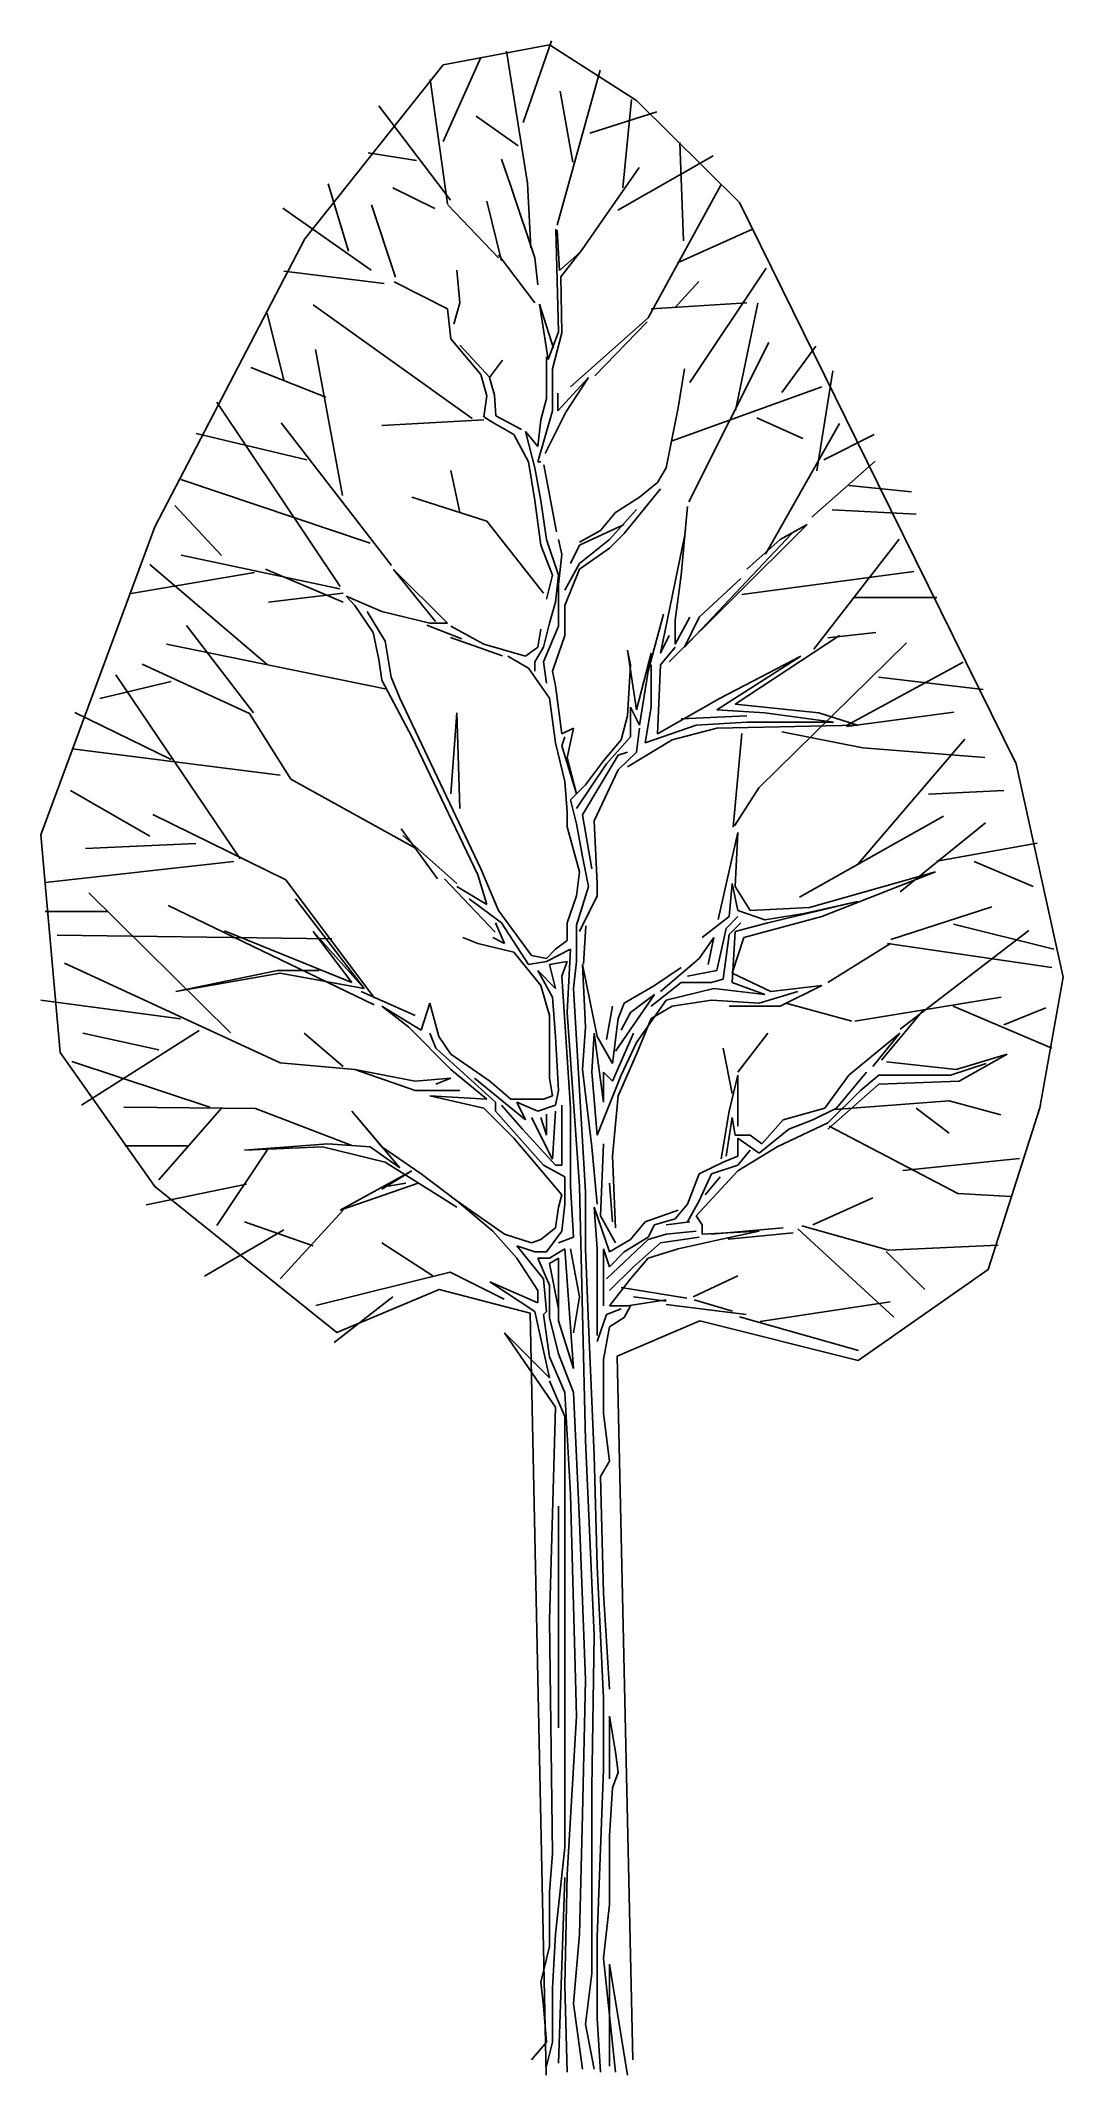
# Model space of a CAD drawing. Extents: x -2.42 to 2.13, y -0.05 to 9.
import ezdxf

# ---------------------------------------------------------------- set-up
doc = ezdxf.new("R2010")
doc.units = 0
doc.header["$LTSCALE"] = 1.2
doc.header["$MEASUREMENT"] = 0
doc.layers.get('0').update_dxf_attribs({"linetype": 'CONTINUOUS'})

msp = doc.modelspace()

# ---------------------------------------------------------------- linework, layer by layer
for p, q in [((-0.2706, 8.6335), (-0.1442, 8.9975)), ((-0.627, 8.55), (-0.4598, 8.9233)), ((-0.2519, 8.3644), (-0.3446, 8.9509)), ((-0.1197, 8.1771), (0.0714, 8.8667)), ((-0.6068, 8.2724), (-0.6839, 8.8251)), ((-0.5935, 8.2881), (-0.9134, 8.7075)), ((-0.0503, 8.458), (-0.106, 8.7728)), ((0.1725, 8.3438), (0.2115, 8.7366)), ((-0.2927, 8.5305), (-0.4793, 8.6614)), ((0.0249, 8.5862), (0.323, 8.6809)), ((0.4423, 8.107), (0.4252, 8.5449)), ((-0.7451, 8.4646), (-0.9609, 8.4989)), ((-0.326, 8.3513), (-0.3668, 8.4714)), ((-0.0187, 8.0538), (0.2452, 8.4344)), ((0.1507, 8.244), (0.5735, 8.4855)), ((-1.0476, 8.0624), (-1.1386, 8.3618)), ((-0.6632, 8.2519), (-0.8498, 8.3438)), ((-0.2196, 8.032), (-0.326, 8.3513)), ((-0.2519, 8.3644), (-0.237, 8.0764)), ((0.2853, 7.7647), (0.6093, 8.3575)), ((-0.9465, 7.9777), (-1.3391, 8.2525)), ((-0.838, 7.9461), (-0.9458, 8.2672)), ((-0.3804, 8.032), (-0.6068, 8.2698)), ((-0.3668, 8.0184), (-0.4325, 8.2834)), ((-0.1255, 8.16), (-0.1144, 7.7031)), ((-0.1088, 7.9761), (-0.12, 8.1544)), ((0.4149, 8.0095), (0.7492, 8.16)), ((-0.0197, 8.0541), (-0.1088, 7.9761)), ((-0.1032, 7.9482), (-0.0197, 8.0541)), ((-0.8888, 7.9176), (-1.3345, 7.9733)), ((-0.5525, 7.8326), (-0.566, 7.9776)), ((-0.2196, 7.8326), (-0.3804, 8.0456)), ((-0.206, 7.9119), (-0.2196, 8.032)), ((0.4697, 7.4772), (0.8099, 7.9867)), ((-0.6068, 7.8055), (-0.8445, 7.9255)), ((-0.0996, 7.699), (-0.1032, 7.9482)), ((0.4029, 7.8103), (0.5106, 7.9271)), ((-1.3345, 7.4886), (-1.4098, 7.7867)), ((-0.497, 7.318), (-1.205, 7.8227)), ((-0.5932, 7.6718), (-0.6068, 7.8055)), ((-0.5796, 7.7375), (-0.5525, 7.8326)), ((-0.159, 7.5805), (-0.198, 7.8257)), ((-0.198, 7.8257), (-0.1367, 7.6307)), ((0.2989, 7.8055), (0.7245, 7.8326)), ((0.6732, 7.3537), (0.7733, 7.8299)), ((-0.1144, 7.7031), (-0.159, 7.5805)), ((-0.0996, 7.699), (-0.1404, 7.5382)), ((-0.0611, 7.4589), (0.2853, 7.7647)), ((0.0472, 7.5081), (0.2812, 7.7477)), ((-1.0744, 6.9756), (-1.1947, 7.6249)), ((-0.4596, 7.5133), (-0.5932, 7.6718)), ((-0.4189, 7.4997), (-0.5525, 7.6446)), ((0.4659, 6.9477), (0.8223, 7.6561)), ((0.8801, 7.4329), (1.0306, 7.639)), ((-1.1479, 7.4134), (-1.4822, 7.5443)), ((-0.4325, 7.4181), (-0.4596, 7.5133)), ((-0.4208, 7.4997), (-0.3623, 7.5777)), ((-0.1675, 7.4068), (-0.1675, 7.5925)), ((-0.1404, 7.5382), (-0.1404, 7.3524)), ((0.4189, 7.366), (0.446, 7.5382)), ((1.0345, 7.085), (1.1055, 7.53)), ((-0.446, 7.3253), (-0.4325, 7.4181)), ((-0.3985, 7.4217), (-0.4208, 7.4997)), ((-0.393, 7.3298), (-0.3985, 7.4217)), ((0.0193, 7.4997), (-0.1172, 7.3521)), ((-0.1172, 7.3521), (-0.1172, 7.4301)), ((-0.081, 7.3465), (0.0193, 7.4997)), ((0.3917, 7.2188), (1.0574, 7.4589)), ((-1.0851, 6.5715), (-1.6331, 7.3907)), ((-0.2787, 7.2685), (-0.393, 7.3298)), ((-0.1404, 7.3524), (-0.206, 7.1259)), ((-0.1925, 7.3117), (-0.1675, 7.4068)), ((-0.1729, 7.1626), (-0.081, 7.3465)), ((0.3645, 7.0987), (0.4189, 7.366)), ((-1.2333, 7.134), (-1.7252, 7.251)), ((-0.8557, 6.6638), (-1.3475, 7.2984)), ((-0.446, 7.3117), (-0.8989, 7.2867)), ((-0.4053, 7.3003), (-0.446, 7.3253)), ((-0.3125, 7.246), (-0.4053, 7.3003)), ((-0.2468, 7.1259), (-0.3125, 7.246)), ((-0.2604, 7.2596), (-0.206, 7.1939)), ((-0.2196, 7.0987), (-0.2604, 7.2596)), ((-0.206, 7.1939), (-0.1925, 7.3117)), ((0.7687, 7.3214), (0.9721, 7.2295)), ((0.8068, 6.7152), (1.1363, 7.2959)), ((1.0668, 7.1348), (1.2896, 7.2462)), ((-0.5525, 6.8994), (-0.5932, 7.0874)), ((-0.2196, 6.9538), (-0.2468, 7.1259)), ((-0.1925, 6.9538), (-0.2196, 7.0987)), ((-0.206, 7.1259), (-0.1925, 7.1259)), ((-0.1227, 6.8144), (-0.1785, 7.1125)), ((0.326, 7.0331), (0.3645, 7.0987)), ((1.0122, 6.8788), (1.2951, 7.1278)), ((-0.9519, 6.7642), (-1.7932, 7.0473)), ((-0.4325, 6.8609), (-0.7653, 6.9674)), ((0.1404, 6.8994), (0.2468, 6.9674)), ((0.3396, 7.0059), (0.1789, 6.8066)), ((0.2468, 6.9674), (0.326, 7.0331)), ((1.1774, 7.0195), (1.4558, 6.9923)), ((-1.6131, 6.7085), (-1.8193, 6.9314)), ((-0.1925, 6.7545), (-0.2196, 6.9538)), ((-0.1675, 6.7794), (-0.1925, 6.9538)), ((0.0725, 6.8201), (0.1404, 6.8994)), ((0.1132, 6.7794), (0.2332, 6.913)), ((0.4596, 6.9266), (0.4325, 6.6208)), ((1.103, 6.9119), (1.4763, 6.8924)), ((-0.1811, 6.5415), (-0.4325, 6.8609)), ((-0.0204, 6.7545), (0.1789, 6.8473)), ((-0.0204, 6.768), (0.0725, 6.8201)), ((0.1789, 6.8066), (0.1132, 6.7409)), ((0.446, 6.793), (0.3396, 6.2743)), ((0.9238, 6.8066), (0.446, 6.3014)), ((0.9917, 6.8473), (0.6589, 6.5144)), ((0.8717, 6.7794), (0.9917, 6.8473)), ((-1.0863, 6.5607), (-1.7916, 6.7108)), ((-0.1404, 6.6208), (-0.1925, 6.7545)), ((-0.1132, 6.6208), (-0.1675, 6.7794)), ((-0.0996, 6.7137), (-0.1132, 6.7794)), ((-0.1132, 6.58), (-0.0996, 6.7137)), ((-0.0611, 6.6729), (-0.0204, 6.7545)), ((-0.0204, 6.6729), (0.1132, 6.7794)), ((0.1132, 6.7409), (-0.0204, 6.648)), ((0.7245, 6.648), (0.8717, 6.7794)), ((1.0216, 6.2925), (1.4016, 6.7813)), ((-1.4655, 6.6333), (-2.0226, 6.5386)), ((-1.4098, 6.2238), (-1.9307, 6.6695)), ((-1.0709, 6.5008), (-1.4174, 6.648)), ((-0.6068, 6.4079), (-0.847, 6.6472)), ((-0.847, 6.6472), (-0.6604, 6.416)), ((-0.1675, 6.5144), (-0.1404, 6.6208)), ((-0.1268, 6.5008), (-0.1132, 6.6208)), ((-0.086, 6.5551), (-0.0204, 6.6729)), ((-0.0204, 6.648), (-0.086, 6.4872)), ((0.4325, 6.6208), (0.4053, 6.4215)), ((0.5117, 6.4351), (0.6974, 6.6072)), ((0.7014, 6.5358), (1.4664, 6.6376)), ((-1.0709, 6.5415), (-1.4038, 6.5008)), ((-1.0574, 6.5279), (-0.8989, 6.46)), ((-1.0189, 6.4872), (-1.0574, 6.5279)), ((-0.1132, 6.3943), (-0.1132, 6.58)), ((0.6589, 6.5144), (0.3781, 6.2358)), ((1.1977, 6.5219), (1.5682, 6.5219)), ((-0.9374, 6.3671), (-1.0189, 6.4872)), ((-0.9645, 6.46), (-0.8853, 6.3286)), ((-0.8989, 6.46), (-0.686, 6.4079)), ((-0.154, 6.4079), (-0.1268, 6.5008)), ((-0.086, 6.4872), (-0.086, 6.3535)), ((0.2853, 6.195), (0.3532, 6.4487)), ((0.4053, 6.315), (0.4709, 6.4351)), ((0.446, 6.3014), (0.5117, 6.4351)), ((-1.4701, 6.0091), (-1.7683, 6.3983)), ((-0.9125, 6.2471), (-0.9374, 6.3671)), ((-0.5434, 6.338), (-0.6994, 6.3993)), ((-0.686, 6.4079), (-0.6068, 6.4079)), ((-0.3623, 6.2628), (-0.5935, 6.3436)), ((-0.5932, 6.3943), (-0.446, 6.315)), ((-0.206, 6.3014), (-0.1925, 6.3807)), ((-0.1811, 6.3014), (-0.154, 6.4079)), ((-0.1811, 6.2358), (-0.1132, 6.3943)), ((-0.086, 6.3535), (-0.1404, 6.195)), ((0.3396, 6.2743), (0.3781, 6.3535)), ((0.4053, 6.4215), (0.4053, 6.315)), ((1.1366, 6.3535), (0.6725, 6.0478)), ((1.0845, 6.3422), (1.2974, 6.3671)), ((-0.8853, 6.1157), (-1.8566, 6.315)), ((-0.8989, 6.1542), (-0.9125, 6.2471)), ((-0.8853, 6.3286), (-0.8581, 6.1678)), ((-0.446, 6.315), (-0.2604, 6.2607)), ((-0.2468, 6.2086), (-0.3396, 6.2607)), ((-0.2604, 6.2607), (-0.206, 6.3014)), ((-0.2196, 6.2358), (-0.1811, 6.3014)), ((0.1925, 6.2879), (0.2332, 6.0228)), ((0.206, 6.2222), (0.1925, 6.2879)), ((0.2332, 6.0228), (0.2989, 6.2743)), ((0.4053, 6.3014), (0.3396, 6.2222)), ((0.9645, 6.2607), (0.5909, 6.0228)), ((0.6045, 6.0749), (0.9645, 6.2607)), ((0.7777, 5.6755), (1.4331, 6.3204)), ((-1.5296, 5.3603), (-2.0825, 6.1783)), ((-1.4882, 6.0068), (-1.9653, 6.2263)), ((-0.7653, 5.9028), (-0.8989, 6.1542)), ((-0.8581, 6.1678), (-0.8196, 6.0749)), ((-0.154, 6.0749), (-0.2468, 6.2086)), ((-0.2196, 6.195), (-0.2196, 6.2358)), ((-0.1675, 6.1406), (-0.1811, 6.2358)), ((-0.1404, 6.195), (-0.1268, 6.1293)), ((0.1925, 5.9957), (0.206, 6.2222)), ((0.2468, 5.9549), (0.2853, 6.195)), ((0.2989, 6.0342), (0.2989, 6.2222)), ((0.3396, 6.2222), (0.326, 5.9164)), ((1.1668, 5.9532), (1.6862, 6.2342)), ((1.3091, 6.1681), (1.7744, 6.1124)), ((-1.836, 6.1486), (-2.1536, 6.0734)), ((-0.8196, 6.0749), (-0.4596, 5.3161)), ((-0.1268, 5.8756), (-0.154, 6.0749)), ((-0.1268, 6.1293), (-0.0996, 5.9164)), ((0.326, 5.9164), (0.6045, 6.0749)), ((-1.8361, 5.8013), (-2.265, 6.0111)), ((-1.3043, 5.7144), (-1.4882, 6.0068)), ((-0.566, 6.0092), (-0.5932, 5.6491)), ((-0.5525, 5.5834), (-0.566, 6.0092)), ((0.1653, 5.8892), (0.1925, 5.9957)), ((0.206, 6.0342), (0.2468, 5.9549)), ((0.206, 5.9028), (0.206, 6.0342)), ((0.2717, 5.8756), (0.2989, 6.0342)), ((0.4325, 5.9821), (0.7245, 5.9957)), ((0.5909, 6.0228), (0.8038, 6.0092)), ((0.6725, 6.0478), (1.0438, 6.0092)), ((0.8038, 6.0092), (1.1094, 5.9685)), ((1.0438, 6.0092), (1.2158, 5.9549)), ((1.1668, 5.9483), (1.6446, 6.0123)), ((-0.4732, 5.289), (-0.7653, 5.9028)), ((-0.0996, 5.9164), (-0.0475, 5.9413)), ((-0.0996, 5.862), (-0.086, 5.9028)), ((-0.0475, 5.9413), (-0.0747, 5.8099)), ((0.086, 5.7963), (0.1653, 5.8892)), ((0.0996, 5.7827), (0.206, 5.9028)), ((0.3917, 5.8892), (0.1925, 5.7691)), ((0.2468, 5.9413), (0.2332, 5.8348)), ((0.4981, 5.9549), (0.2717, 5.8756)), ((0.5909, 5.9413), (0.3917, 5.8892)), ((0.7245, 5.9685), (0.4981, 5.9549)), ((1.2158, 5.9549), (0.5909, 5.9413)), ((0.6626, 5.5008), (0.701, 5.9181)), ((1.1094, 5.9685), (0.7245, 5.9685)), ((0.8796, 5.9249), (1.2401, 5.8541)), ((1.2195, 5.3378), (1.6938, 5.8928)), ((-1.3513, 5.7326), (-2.2763, 5.8495)), ((-0.086, 5.7035), (-0.1268, 5.8756)), ((-0.034, 5.6491), (-0.0996, 5.862)), ((-0.0747, 5.8099), (-0.034, 5.6491)), ((-0.0068, 5.5562), (0.1517, 5.8212)), ((0.0068, 5.6899), (0.086, 5.7963)), ((0.1517, 5.8212), (0.1925, 5.8348)), ((0.2332, 5.8348), (0.1517, 5.7556)), ((0.2332, 5.8348), (0.2332, 5.8348)), ((1.2401, 5.8541), (1.7816, 5.8105)), ((-0.7502, 5.4078), (-1.3043, 5.7144)), ((-0.0747, 5.5698), (-0.086, 5.7035)), ((-0.034, 5.5834), (0.0996, 5.7827)), ((0.1517, 5.7556), (0.0453, 5.5291)), ((-1.9307, 5.4605), (-2.2845, 5.6638)), ((-0.0611, 5.6219), (0.0068, 5.6899)), ((-0.034, 5.5155), (-0.0611, 5.6219)), ((0.6687, 5.5069), (0.7777, 5.6755)), ((1.532, 5.6471), (1.8663, 5.6638)), ((-1.3259, 5.2669), (-1.9175, 5.5567)), ((-0.0747, 5.5019), (-0.0747, 5.5698)), ((0.034, 5.3161), (-0.0068, 5.5562)), ((0.0453, 5.5291), (0.0589, 5.2504)), ((0.9586, 5.1901), (1.5988, 5.5504)), ((1.405, 5.2131), (1.7857, 5.5198)), ((-1.7272, 5.4283), (-2.2171, 5.4066)), ((-0.652, 5.271), (-0.8136, 5.4939)), ((-0.806, 5.4634), (-0.566, 5.2504)), ((-0.0204, 5.3025), (-0.0747, 5.5019)), ((-0.0068, 5.3705), (-0.034, 5.5155)), ((0.596, 5.09), (0.6838, 5.477)), ((0.6838, 5.477), (0.6725, 5.2369)), ((1.5694, 5.3502), (2.0147, 5.43)), ((-1.5574, 5.349), (-2.3959, 5.2543)), ((0.0204, 5.2369), (-0.0068, 5.3705)), ((1.7354, 5.349), (1.9972, 5.2376)), ((-0.9316, 4.7412), (-1.3259, 5.2669)), ((-0.3957, 5.0342), (-0.6214, 5.271)), ((-0.4325, 5.1576), (-0.4732, 5.289)), ((-0.4596, 5.3161), (-0.3804, 5.1304)), ((-0.034, 5.1961), (-0.0204, 5.3025)), ((0.0589, 5.2504), (0.0589, 5.1961)), ((0.6453, 5.1032), (0.6589, 5.2504)), ((0.6589, 5.2504), (0.6838, 5.1304)), ((1.003, 5.144), (1.5623, 5.3025)), ((1.5623, 5.3025), (1.0574, 5.1032)), ((-1.5725, 4.5871), (-2.2019, 5.2087)), ((-0.9781, 4.7838), (-1.2838, 5.1825)), ((-0.566, 5.2369), (-0.4325, 5.1576)), ((-0.3668, 5.076), (-0.5117, 5.1825)), ((-0.0747, 5.076), (-0.034, 5.1961)), ((-0.034, 5.0647), (0.0204, 5.2369)), ((0.0589, 5.1961), (-0.0204, 5.0375)), ((0.6725, 5.2369), (0.7381, 5.1304)), ((1.2158, 5.1712), (0.8174, 5.076)), ((0.9781, 5.1168), (1.2158, 5.1712)), ((-2.1173, 5.1262), (-2.3959, 5.1262)), ((-0.9334, 4.7111), (-1.8498, 5.1524)), ((-0.3532, 4.9832), (-0.394, 5.076)), ((-0.3804, 5.1304), (-0.2332, 4.9311)), ((-0.2468, 4.8903), (-0.3668, 5.076)), ((-0.0747, 4.9968), (-0.0747, 5.076)), ((0.5253, 5.0103), (0.6453, 5.1032)), ((0.6317, 5.0511), (0.6838, 5.1032)), ((0.6453, 5.0239), (0.6974, 5.076)), ((0.8174, 5.076), (0.6725, 5.0375)), ((0.6838, 5.1304), (0.8038, 5.0896)), ((1.0574, 5.1032), (0.7109, 5.0103)), ((0.7381, 5.1304), (1.003, 5.144)), ((0.8038, 5.0896), (0.9781, 5.1168)), ((1.3647, 5.0021), (1.8138, 5.147)), ((1.6434, 5.0705), (2.0891, 4.959)), ((-1.1215, 5.0046), (-2.3435, 5.0209)), ((-1.5992, 5.0398), (-1.0325, 4.811)), ((-1.2045, 5.0375), (-0.9781, 4.7838)), ((-1.0325, 4.811), (-1.2045, 5.0375)), ((-0.4732, 4.9832), (-0.5389, 5.0103)), ((-0.3125, 4.9447), (-0.4732, 4.9832)), ((-0.4053, 5.0103), (-0.3532, 4.9832)), ((-0.1268, 4.9583), (-0.0747, 4.9968)), ((-0.034, 4.9039), (-0.034, 5.0647)), ((-0.003, 4.8922), (0.0082, 5.0621)), ((0.5117, 4.9175), (0.5774, 5.0103)), ((0.5774, 5.0103), (0.5525, 4.8903)), ((0.5909, 4.8631), (0.6317, 5.0511)), ((0.6181, 4.8246), (0.6453, 5.0239)), ((0.6725, 5.0375), (0.6589, 4.811)), ((0.7109, 5.0103), (0.6589, 4.8518)), ((1.0845, 4.811), (1.363, 4.9832)), ((1.3494, 4.9832), (2.0808, 4.8767)), ((1.4059, 4.6027), (1.9776, 5.0416)), ((-1.3521, 4.4539), (-2.31, 4.8966)), ((-0.1925, 4.7974), (-0.3125, 4.9447)), ((-0.1675, 4.9039), (-0.2468, 4.8903)), ((-0.2332, 4.9311), (-0.1675, 4.9175)), ((-0.0611, 4.9583), (-0.1675, 4.9039)), ((-0.1675, 4.9175), (-0.1268, 4.9583)), ((-0.154, 4.8903), (-0.0747, 4.9039)), ((-0.1268, 4.7838), (-0.154, 4.8903)), ((-0.0747, 4.9039), (-0.0996, 4.8382)), ((-0.0747, 4.6774), (-0.0611, 4.9583)), ((-0.0475, 4.7838), (-0.034, 4.9039)), ((-0.0068, 4.8903), (0.0589, 4.5709)), ((0.0068, 4.6117), (-0.0068, 4.8903)), ((0.3396, 4.7703), (0.5117, 4.9175)), ((-1.8158, 4.7703), (-1.363, 4.8631)), ((-1.3517, 4.8518), (-1.8158, 4.7703)), ((-1.363, 4.8631), (-1.1774, 4.8631)), ((-0.9781, 4.7838), (-1.3517, 4.8518)), ((-0.206, 4.8631), (-0.1268, 4.7838)), ((-0.1404, 4.7453), (-0.206, 4.8631)), ((-0.154, 4.6638), (-0.1925, 4.7974)), ((-0.0996, 4.8382), (-0.0611, 4.2515)), ((0.1789, 4.7182), (0.3125, 4.7974)), ((0.2989, 4.7046), (0.4325, 4.811)), ((0.3125, 4.7974), (0.4325, 4.8767)), ((0.4325, 4.811), (0.566, 4.811)), ((0.4596, 4.8382), (0.5909, 4.8631)), ((0.566, 4.811), (0.6181, 4.8246)), ((0.6589, 4.8518), (0.8309, 4.7703)), ((0.6589, 4.811), (0.8038, 4.7567)), ((0.8309, 4.7703), (1.0574, 4.7974)), ((1.0574, 4.7974), (0.8717, 4.7046)), ((-1.7943, 4.6492), (-2.4165, 4.7316)), ((-0.7517, 4.6638), (-0.9917, 4.7703)), ((-0.8989, 4.7046), (-0.7245, 4.5981)), ((-0.7789, 4.6117), (-0.8989, 4.7046)), ((-0.7245, 4.5981), (-0.686, 4.7182)), ((-0.686, 4.7182), (-0.6453, 4.5709)), ((-0.1268, 4.5709), (-0.1404, 4.7453)), ((-0.034, 4.5573), (-0.0475, 4.7838)), ((0.0996, 4.5573), (0.1268, 4.7046)), ((0.3125, 4.7567), (0.1404, 4.5052)), ((0.1517, 4.6502), (0.1789, 4.7182)), ((0.206, 4.6774), (0.3125, 4.7567)), ((0.3645, 4.7317), (0.2332, 4.5437)), ((0.2989, 4.6502), (0.3917, 4.7046)), ((0.5774, 4.7838), (0.3645, 4.7317)), ((0.3917, 4.7046), (0.566, 4.7317)), ((0.566, 4.7317), (0.7789, 4.7182)), ((0.8038, 4.7567), (0.5774, 4.7838)), ((0.8717, 4.7046), (0.6453, 4.7046)), ((0.7789, 4.7182), (0.9509, 4.7703)), ((0.8966, 4.7182), (1.1909, 4.6389)), ((1.2045, 4.6389), (1.8543, 4.7453)), ((1.6415, 4.7046), (2.0808, 4.5188)), ((-0.154, 4.5709), (-0.154, 4.6638)), ((-0.0204, 3.905), (-0.0747, 4.6774)), ((0.1268, 4.4509), (0.1517, 4.6502)), ((0.1653, 4.5981), (0.206, 4.6774)), ((0.2332, 4.4916), (0.2989, 4.6502)), ((1.5102, 4.691), (1.3223, 4.4645)), ((1.8663, 4.6219), (2.0529, 4.6972)), ((-1.7112, 4.5971), (-2.2355, 4.2655)), ((-1.8917, 4.5105), (-2.2288, 4.5857)), ((-1.0709, 4.4373), (-1.2453, 4.5845)), ((-0.5932, 4.4237), (-0.7789, 4.6117)), ((-0.6589, 4.5188), (-0.686, 4.5845)), ((-0.6453, 4.5709), (-0.5932, 4.4916)), ((-0.154, 4.3852), (-0.154, 4.5709)), ((-0.1132, 4.3308), (-0.1268, 4.5709)), ((0.0068, 3.8801), (-0.034, 4.5573)), ((-0.0068, 4.4237), (0.0068, 4.6117)), ((0.034, 4.4124), (0.0453, 4.5845)), ((0.0453, 4.5845), (0.086, 4.2787)), ((0.0589, 4.5709), (0.1268, 4.4509)), ((0.1268, 4.3716), (0.2196, 4.5845)), ((0.2332, 4.5437), (0.1653, 4.3988)), ((0.6838, 4.4124), (0.8174, 4.5845)), ((1.1774, 4.3988), (1.4038, 4.5845)), ((1.4038, 4.5845), (1.2838, 4.4373)), ((-1.665, 4.2556), (-2.2773, 4.4586)), ((-1.0189, 4.4237), (-1.3521, 4.4539)), ((-0.394, 4.2787), (-0.6589, 4.5188)), ((-0.5932, 4.4916), (-0.4189, 4.3716)), ((0.1517, 4.3059), (0.2332, 4.4916)), ((0.6589, 4.3172), (0.6181, 4.5188)), ((1.3453, 4.4576), (1.6551, 4.4237)), ((1.6302, 4.3988), (1.7887, 4.4509)), ((1.6551, 4.4237), (1.8815, 4.4916)), ((1.8815, 4.4916), (1.6687, 4.3716)), ((-1.0189, 4.4237), (-0.7517, 4.3716)), ((-0.7517, 4.3308), (-1.0189, 4.4237)), ((-0.7517, 4.3716), (-0.5932, 4.3852)), ((-0.5932, 4.3852), (-0.6589, 4.358)), ((-0.4325, 4.2923), (-0.5932, 4.4237)), ((-0.4868, 4.3852), (-0.2604, 4.1995)), ((-0.4189, 4.3716), (-0.326, 4.2923)), ((-0.1404, 4.3059), (-0.154, 4.3852)), ((0.034, 4.0794), (-0.0068, 4.4237)), ((0.0589, 4.1315), (0.034, 4.4124)), ((0.1653, 4.3988), (0.0589, 4.1315)), ((0.086, 4.4124), (0.1268, 4.3716)), ((0.086, 4.2787), (0.086, 4.4124)), ((0.6453, 4.238), (0.6838, 4.3988)), ((0.6838, 4.3988), (0.6838, 4.1723)), ((1.0709, 4.2515), (1.1774, 4.3988)), ((1.3109, 4.358), (1.0845, 4.1587)), ((1.123, 4.2515), (1.2566, 4.4124)), ((1.2294, 4.3308), (1.3109, 4.3988)), ((1.3109, 4.3988), (1.6302, 4.3988)), ((1.6687, 4.3716), (1.3109, 4.358)), ((-1.4611, 4.2503), (-2.0474, 4.2566)), ((-1.6131, 4.2514), (-1.8917, 3.9338)), ((-0.5525, 4.3308), (-0.7517, 4.3308)), ((-0.686, 4.3059), (-0.4325, 4.2923)), ((-0.446, 4.2515), (-0.686, 4.3059)), ((-0.3125, 4.1179), (-0.446, 4.2515)), ((-0.394, 4.238), (-0.394, 4.2787)), ((-0.3668, 4.2651), (-0.274, 4.1587)), ((-0.326, 4.2923), (-0.1811, 4.2923)), ((-0.2989, 4.2787), (-0.206, 4.238)), ((-0.2604, 4.1995), (-0.2989, 4.2787)), ((-0.206, 4.238), (-0.1268, 4.2651)), ((-0.1811, 4.2923), (-0.1404, 4.3059)), ((-0.1268, 4.2651), (-0.1132, 4.3308)), ((-0.0996, 3.9979), (-0.0996, 4.2651)), ((-0.0611, 4.2515), (-0.0611, 3.905)), ((0.1268, 4.0386), (0.1517, 4.3059)), ((0.8853, 4.1995), (1.0709, 4.2515)), ((1.0166, 4.1995), (1.123, 4.2515)), ((1.0845, 4.1859), (1.2294, 4.3308)), ((1.1155, 4.2464), (1.6235, 4.2837)), ((1.4763, 4.2514), (1.6239, 4.14)), ((1.6235, 4.2837), (1.8537, 4.2216)), ((-1.0321, 4.0852), (-1.4611, 4.2503)), ((-1.0325, 4.238), (-0.8989, 4.0794)), ((-0.8196, 3.9865), (-1.0325, 4.238)), ((-0.1811, 3.9979), (-0.394, 4.238)), ((-0.2332, 4.2108), (-0.1404, 4.025)), ((-0.1675, 4.1315), (-0.1925, 4.2108)), ((-0.1675, 4.2244), (-0.1675, 4.1315)), ((-0.1404, 4.025), (-0.1268, 4.238)), ((0.6099, 4.0258), (0.6453, 4.238)), ((0.6317, 4.0386), (0.6589, 4.2108)), ((0.6589, 4.2108), (0.6725, 4.1315)), ((0.7902, 4.093), (0.8853, 4.1995)), ((0.8581, 4.0794), (1.0845, 4.1859)), ((0.9102, 4.1587), (1.0166, 4.1995)), ((1.09, 4.1716), (1.6623, 3.8723)), ((-1.7636, 4.0843), (-2.0421, 4.0843)), ((-1.5102, 4.0658), (-1.1389, 4.093)), ((-1.1638, 4.0794), (-1.5102, 4.0658)), ((-0.8853, 4.0114), (-1.1638, 4.0794)), ((-1.1389, 4.093), (-0.9509, 4.0794)), ((-0.9509, 4.0794), (-0.8196, 3.9865)), ((-0.8989, 4.0794), (-0.7245, 3.9594)), ((-0.0996, 3.8665), (-0.3125, 4.1179)), ((-0.274, 4.1587), (-0.1268, 3.9979)), ((0.0589, 3.8257), (0.034, 4.0794)), ((0.086, 4.093), (0.0725, 3.7736)), ((0.6725, 4.1315), (0.7381, 4.1315)), ((0.6838, 4.1179), (0.7789, 4.0522)), ((0.6838, 4.0386), (0.6838, 4.1179)), ((0.6838, 3.9729), (0.8581, 4.0794)), ((0.7381, 4.1315), (0.7902, 4.093)), ((0.7789, 4.0522), (0.9102, 4.1587)), ((-1.4098, 4.0648), (-1.6326, 3.7305)), ((-0.566, 3.8121), (-0.8853, 4.0114)), ((-0.086, 3.9458), (-0.1811, 3.9979)), ((-0.1268, 3.9979), (-0.0996, 3.9979)), ((0.1404, 3.7193), (0.1268, 4.0386)), ((0.5117, 3.9594), (0.6181, 4.0114)), ((0.566, 3.9594), (0.6838, 3.9979)), ((0.6181, 4.0114), (0.6838, 4.0386)), ((0.6838, 3.9979), (0.7381, 4.0658)), ((1.4176, 3.9742), (1.9365, 4.0284)), ((-1.5017, 3.9143), (-1.9474, 3.8224)), ((-1.0845, 3.7985), (-0.7653, 3.9729)), ((-0.7381, 3.9186), (-1.0845, 3.7985)), ((-0.7653, 3.9729), (-0.8989, 3.8914)), ((-0.7925, 3.9186), (-0.8717, 3.905)), ((-0.7245, 3.9594), (-0.566, 3.8393)), ((-0.086, 3.8257), (-0.086, 3.9458)), ((-0.0611, 3.905), (-0.0475, 3.6785)), ((0.0068, 2.7747), (-0.0204, 3.905)), ((0.1268, 3.7464), (0.1132, 3.9186)), ((0.4596, 3.8257), (0.5117, 3.9594)), ((0.4981, 3.7736), (0.6838, 3.9729)), ((0.5117, 3.8393), (0.566, 3.9594)), ((0.6045, 3.9458), (0.5389, 3.8665)), ((-0.566, 3.8393), (-0.3532, 3.6921)), ((-0.4053, 3.7057), (-0.566, 3.8393)), ((-0.1268, 3.7193), (-0.1132, 3.8121)), ((-0.1132, 3.8121), (-0.0996, 3.8665)), ((-0.0996, 3.7057), (-0.086, 3.8257)), ((0.0068, 3.6264), (0.0068, 3.8801)), ((0.0453, 3.8121), (0.1132, 3.6128)), ((0.0589, 3.6264), (0.0453, 3.8121)), ((0.4053, 3.76), (0.4596, 3.8257)), ((0.4596, 3.7464), (0.5117, 3.8393)), ((1.0166, 3.7328), (1.2838, 3.8529)), ((1.6623, 3.8723), (1.8999, 3.8584)), ((-1.3345, 3.711), (-1.6883, 3.5048)), ((-1.2045, 3.64), (-1.5102, 3.7464)), ((-1.0709, 3.7985), (-1.3517, 3.4927)), ((-0.1925, 3.6672), (-0.1268, 3.7193)), ((0.0725, 3.7736), (0.1404, 3.6536)), ((0.206, 3.6672), (0.2717, 3.7464)), ((0.2717, 3.7464), (0.4189, 3.7985)), ((0.2853, 3.6785), (0.3125, 3.7328)), ((0.3125, 3.7328), (0.4053, 3.76)), ((0.3645, 3.7328), (0.4709, 3.7464)), ((0.5253, 3.7328), (0.4981, 3.7736)), ((0.5253, 3.6921), (0.5253, 3.7328)), ((0.566, 3.6921), (0.8853, 3.7193)), ((0.9502, 3.7148), (1.3774, 3.3229)), ((0.9683, 3.728), (1.354, 3.6209)), ((-0.6725, 3.5063), (-0.8989, 3.6536)), ((-0.2989, 3.5856), (-0.4053, 3.7057)), ((-0.3532, 3.6921), (-0.2332, 3.6536)), ((-0.2989, 3.64), (-0.2196, 3.6128)), ((-0.1811, 3.4927), (-0.2989, 3.64)), ((-0.2332, 3.6536), (-0.1925, 3.6672)), ((-0.1675, 3.6128), (-0.0996, 3.7057)), ((-0.154, 3.5856), (-0.086, 3.6264)), ((-0.0475, 3.6785), (-0.1132, 3.6536)), ((-0.086, 3.6264), (-0.0475, 3.0941)), ((-0.0611, 3.6264), (-0.0204, 3.4135)), ((0.0204, 3.2934), (0.0068, 3.6264)), ((0.0589, 3.4656), (0.0589, 3.6264)), ((0.086, 3.6264), (0.1132, 3.5471)), ((0.086, 3.3727), (0.086, 3.6264)), ((0.0996, 3.4927), (0.2853, 3.6672)), ((0.1132, 3.6128), (0.206, 3.6672)), ((0.1789, 3.6128), (0.2853, 3.6785)), ((0.2196, 3.5471), (0.3396, 3.6536)), ((0.2853, 3.6672), (0.3645, 3.6921)), ((0.2853, 3.5856), (0.4189, 3.6264)), ((0.3396, 3.6536), (0.5117, 3.6785)), ((0.3645, 3.6921), (0.4981, 3.7057)), ((0.4189, 3.6264), (0.6045, 3.6672)), ((0.7789, 3.7057), (0.5253, 3.6921)), ((0.6045, 3.6672), (0.7789, 3.7057)), ((0.9303, 3.697), (0.6406, 3.6692)), ((1.354, 3.6209), (1.8414, 3.6426)), ((-0.206, 3.4407), (-0.2989, 3.5856)), ((-0.2196, 3.6128), (-0.1675, 3.6128)), ((-0.206, 3.5856), (-0.154, 3.5856)), ((-0.154, 3.4656), (-0.206, 3.5856)), ((-0.1132, 3.5856), (-0.154, 3.5607)), ((-0.154, 3.5607), (-0.1132, 3.3591)), ((-0.1132, 3.5335), (-0.1132, 3.5856)), ((-0.1132, 3.307), (-0.1132, 3.5335)), ((0.1132, 3.5471), (0.1789, 3.6128)), ((0.1132, 3.4407), (0.2196, 3.5471)), ((0.206, 3.4927), (0.2853, 3.5856)), ((1.3432, 3.6149), (1.5152, 3.4456)), ((-0.5956, 3.5232), (-1.1931, 3.3739)), ((-0.3558, 3.4032), (-0.5956, 3.5232)), ((-0.4189, 3.4792), (-0.206, 3.3863)), ((-0.2196, 3.3478), (-0.4189, 3.4792)), ((-0.206, 3.3863), (-0.206, 3.4407)), ((-0.1675, 3.3478), (-0.1811, 3.4927)), ((-0.154, 3.3206), (-0.154, 3.4656)), ((0.0589, 3.2413), (0.0589, 3.4656)), ((0.1132, 3.3727), (0.206, 3.4927)), ((0.1653, 3.4542), (0.4567, 3.4073)), ((0.4845, 3.4135), (0.6838, 3.5063)), ((-0.8498, 3.4129), (-1.1117, 3.2095)), ((-0.154, 3.0533), (-0.2196, 3.3478)), ((-0.1811, 3.3342), (-0.1675, 3.3478)), ((-0.0204, 3.4135), (-0.0475, 3.2526)), ((0.0996, 3.3342), (0.1653, 3.3591)), ((0.1925, 3.3727), (0.1132, 3.3727)), ((0.1789, 3.3206), (0.206, 3.3727)), ((0.3645, 3.3999), (0.1925, 3.3727)), ((0.2199, 3.4129), (0.3648, 3.3934)), ((0.7213, 3.3349), (0.3648, 3.3795)), ((0.4901, 3.399), (0.6601, 3.3488)), ((0.7827, 3.3039), (1.3619, 3.3905)), ((-0.154, 3.1462), (-0.1811, 3.3342)), ((-0.1132, 3.1598), (-0.154, 3.3206)), ((-0.0475, 3.0941), (-0.1132, 3.307)), ((0.0453, 2.709), (0.0204, 3.2934)), ((0.0589, 3.2141), (0.0996, 3.3342)), ((0.086, 3.1349), (0.1132, 3.2798)), ((0.1132, 3.2798), (0.1789, 3.3206)), ((0.691, 3.3246), (1.2202, 3.1749)), ((-0.3532, 3.2526), (-0.154, 3.0533)), ((-0.1268, 2.9219), (-0.3532, 3.2526)), ((-0.086, 2.9876), (-0.154, 3.1462)), ((-0.0475, 2.9876), (-0.1132, 3.1598)), ((0.086, 2.8948), (0.086, 3.1349)), ((-0.086, 2.8812), (-0.154, 3.0397)), ((-0.0611, 2.5346), (-0.086, 2.9876)), ((-0.0204, 2.4146), (-0.0475, 2.9876)), ((-0.154, 1.9751), (-0.1268, 2.9219)), ((0.1132, 2.6819), (0.086, 2.8948)), ((-0.086, 1.6694), (-0.086, 2.8812)), ((0.0453, 1.9095), (0.0068, 2.7747)), ((0.0589, 2.2152), (0.0453, 2.709)), ((0.0725, 2.6139), (0.1132, 2.6819)), ((-0.034, 1.5493), (-0.0611, 2.5346)), ((0.086, 2.0952), (0.0725, 2.6139)), ((-0.1132, 1.4972), (-0.1132, 2.4825)), ((0.0068, 1.7101), (-0.0204, 2.4146)), ((0.086, 1.6309), (0.0589, 2.2152)), ((0.1132, 1.6694), (0.086, 2.0952)), ((-0.1404, 0.9377), (-0.154, 1.9751)), ((0.034, 1.2299), (0.0453, 1.9095)), ((-0.086, 0.9649), (-0.086, 1.6694)), ((-0.0068, 1.1122), (0.0068, 1.7101)), ((0.086, 1.3115), (0.086, 1.6309)), ((-0.0747, 0.8449), (-0.034, 1.5493)), ((0.1132, 1.5493), (0.1132, 1.2707)), ((0.1404, 1.3908), (0.1132, 1.5493)), ((0.1517, 1.2979), (0.1404, 1.3908)), ((0.0589, 0.5663), (0.086, 1.3115)), ((0.1268, 1.2299), (0.1517, 1.2979)), ((0.034, 0.632), (0.034, 1.2299)), ((0.1132, 1.017), (0.1268, 1.2299)), ((-0.0204, 0.5799), (-0.0068, 1.1122)), ((0.1132, 0.7112), (0.1132, 1.017)), ((-0.154, 0.7656), (-0.1404, 0.9377)), ((-0.1268, 0.5799), (-0.086, 0.9649)), ((-0.1132, 0.0068), (-0.086, 0.8313)), ((-0.086, 0.3534), (-0.0747, 0.8449)), ((-0.154, 0.5255), (-0.154, 0.7656)), ((0.086, 0.4734), (0.1132, 0.7112)), ((-0.1404, 0.3398), (-0.1268, 0.5799)), ((-0.0475, 0.2718), (-0.0204, 0.5799)), ((0.034, 0.4054), (0.034, 0.632)), ((0.0589, 0.2061), (0.0589, 0.5663)), ((-0.1925, 0.3669), (-0.154, 0.5255)), ((0.1132, 0.2197), (0.086, 0.4734)), ((-0.1811, 0.2605), (-0.1925, 0.3669)), ((0.0068, 0.1789), (0.034, 0.4054)), ((0.1132, 0.4462), (0.1132, -0.0068)), ((0.1925, -0.0476), (0.1132, 0.4462)), ((-0.1404, 0.0997), (-0.1404, 0.3398)), ((-0.0747, -0.034), (-0.086, 0.3534)), ((-0.0068, -0.0204), (-0.0475, 0.2718)), ((-0.1675, 0.0997), (-0.1811, 0.2605)), ((0.0725, -0.034), (0.0589, 0.2061)), ((0.1404, -0.034), (0.1132, 0.2197)), ((-0.2332, 0.0204), (-0.1675, 0.0997)), ((-0.1675, -0.0068), (-0.1404, 0.0997)), ((0.0453, -0.0204), (0.0068, 0.1789))]:
    msp.add_line(p, q)
msp.add_lwpolyline([(-0.1689, -0.0479), (-0.2398, 3.3406), (-0.6447, 3.4458), (-1.0994, 3.2539), (-1.9091, 3.9032), (-2.3297, 4.4999), (-2.4164, 5.4673), (-1.9091, 6.8369), (-1.2414, 8.1171), (-0.6263, 8.89), (-0.1531, 8.9794), (0.2333, 8.7323), (0.6907, 8.2775), (1.3058, 7.0288), (1.9209, 5.7828), (2.1312, 4.8338), (2.0261, 4.2528), (1.7974, 3.5352), (1.2191, 3.1303), (0.5146, 3.3065), (0.1466, 3.1487), (0.2175, 0.0205)])

doc.saveas('drawing.dxf')
